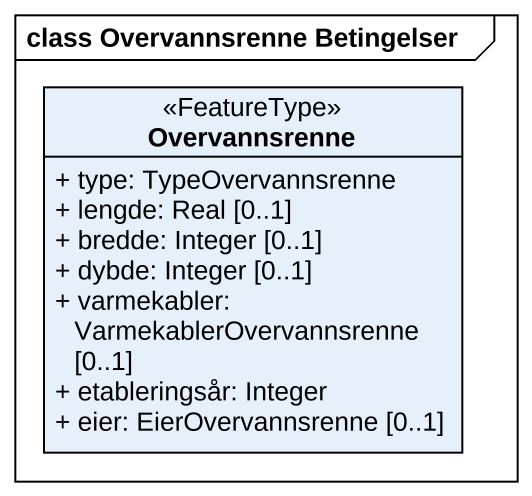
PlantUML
@startuml
mainframe class Overvannsrenne Betingelser
hide circle
hide empty members
skinparam classAttributeIconSize 0
class Overvannsrenne <<FeatureType>> {
  + type: TypeOvervannsrenne
  + lengde: Real [0..1]
  + bredde: Integer [0..1]
  + dybde: Integer [0..1]
  + varmekabler: VarmekablerOvervannsrenne [0..1]
  + etableringsår: Integer
  + eier: EierOvervannsrenne [0..1]
}
@enduml
